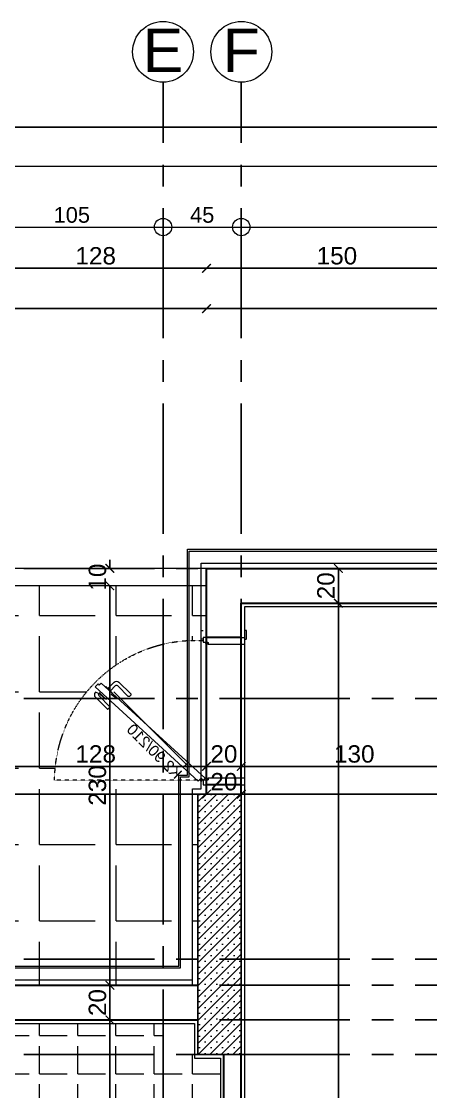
# Model space of a CAD drawing. Header units: millimetres. Extents: x 2778 to 13672, y 1832 to 5175.
# Drawn here: x 9530 to 9765, y 4519 to 5135 of the extents above; entities that cross this region are included whole.
import ezdxf

# ---------------------------------------------------------------- set-up
doc = ezdxf.new("R2010")
doc.units = ezdxf.units.MM
for name, pattern in [('CENTER2', [112.5, 75, -12.5, 12.5, -12.5]), ('DASHDOT2', [12.7, 6.35, -3.175, 0, -3.175]), ('DOTX2', [0.5, 0, -0.5])]:
    doc.linetypes.add(name, pattern=pattern)
for name, color, linetype, lineweight in [('aks', 251, 'DASHDOT2', 35), ('duvar', 232, 'Continuous', 30), ('görünüş', 201, 'Continuous', 18), ('ince', 37, 'Continuous', 0), ('iz', 1, 'DOTX2', 20), ('kapı', 3, 'Continuous', 18), ('sıva dış', 30, 'Continuous', 9), ('sıva iç', 21, 'Continuous', 0), ('yalıtım', 107, 'Continuous', 0), ('yazı', 11, 'Continuous', 20), ('z - tarama', 251, 'Continuous', 18), ('ölçü dış', 192, 'Continuous', 20), ('ÖLÇÜ İÇ', 7, 'Continuous', 9)]:
    doc.layers.add(name, color=color, linetype=linetype, lineweight=lineweight)
for name, color, linetype in [('İÇÖLÇÜ', 7, 'Continuous'), ('Panel', 7, 'Continuous'), ('Standart', 7, 'Continuous'), ('Ölçülendirme', 7, 'Continuous')]:
    doc.layers.add(name, color=color, linetype=linetype)
doc.styles.add('arial_1_18', font='arial.ttf', dxfattribs={"height": 0.2})
doc.styles.get("Standard").update_dxf_attribs({"font": 'arial.ttf'})
doc.dimstyles.new('zulay iç ölçü', dxfattribs={"dimtxt": 10, "dimasz": 5, "dimexe": 0.18, "dimexo": 0, "dimgap": 2, "dimtad": 3, "dimdec": 0, "dimzin": 0, "dimdsep": 46, "dimtxsty": 'Standard', "dimblk": 'ARCHTICK', "dimcen": 0.09, "dimse1": 1, "dimse2": 1, "dimadec": 0, "dimazin": 0, "dimtfac": 1, "dimtdec": 0, "dimtix": 1, "dimtofl": 0, "dimtmove": 0, "dimatfit": 3, "dimldrblk": 'ARCHTICK', "dimfxl": 1, "dimtolj": 1, "dimtzin": 0, "dimarcsym": 0})

# ---------------------------------------------------------------- blocks, each defined once
blk = doc.blocks.new('IDE242Entity425')
at = {"layer": 'Panel', "linetype": 'Continuous', "lineweight": 5}
h = blk.add_hatch(dxfattribs=at)
h.set_pattern_fill('SACNCR', color=163, scale=50, style=0)
h.set_pattern_definition([(45, (0, 0), (-3.314563, 3.314563), []), (45, (3.3146, 0), (-3.314563, 3.314563), [0, -4.6875])])
h.paths.add_polyline_path([(975, 2050), (975, 2200), (1000, 2200), (1000, 2050)])
blk = doc.blocks.new('IDE242Entity426')
at = {"layer": 'Panel', "color": 164, "linetype": 'Continuous', "lineweight": -3}
blk.add_lwpolyline([(1000, 2050), (975, 2050)], dxfattribs=at)
blk = doc.blocks.new('IDE242Entity427')
at = {"layer": 'Panel', "color": 164, "linetype": 'Continuous', "lineweight": -3}
blk.add_lwpolyline([(1000, 2050), (1000, 2200)], dxfattribs=at)
blk = doc.blocks.new('IDE242Entity428')
at = {"layer": 'Panel', "color": 164, "linetype": 'Continuous', "lineweight": -3}
blk.add_lwpolyline([(1000, 2200), (975, 2200)], dxfattribs=at)
blk = doc.blocks.new('IDE242Entity429')
at = {"layer": 'Panel', "color": 164, "linetype": 'Continuous', "lineweight": -3}
blk.add_lwpolyline([(975, 2050), (975, 2200)], dxfattribs=at)
blk = doc.blocks.new('IDE242Entity1386')
at = {"layer": 'Ölçülendirme', "color": 1, "linetype": 'Continuous', "lineweight": 5}
for points in [[(-8, 2693), (3268, 2693)], [(-8, 2658), (3268, 2658)]]:
    blk.add_lwpolyline(points, dxfattribs=at)
for centre in [(955, 2658), (1000, 2658)]:
    blk.add_circle(centre, 5, dxfattribs=at)
at = {"layer": 'Ölçülendirme', "color": 1, "linetype": 'Continuous', "lineweight": 5, "style": 'arial_1_18'}
for s, p in [('105', (892.01, 2660.5)), ('45', (970.51, 2660.5))]:
    blk.add_text(s, height=9, dxfattribs=at).set_placement(p)
blk = doc.blocks.new('_ArchTick')
at = {"color": 0, "linetype": 'ByBlock', "const_width": 0.15}
blk.add_lwpolyline([(-0.5, -0.5), (0.5, 0.5)], dxfattribs=at)
blk = doc.blocks.new('*D2696')
at = {"layer": 'Defpoints', "color": 0, "transparency": 16777216}
for p in [(8656.17, 5074.42), (8656.17, 5074.42), (13386.17, 5074.42)]:
    blk.add_point(p, dxfattribs=at)
at = {"layer": 'ÖLÇÜ İÇ', "color": 0, "lineweight": -2, "transparency": 16777216}
blk.add_line((13386.17, 5074.42), (8656.17, 5074.42), dxfattribs=at)
at = {"layer": 'ÖLÇÜ İÇ', "color": 0, "lineweight": -2, "transparency": 16777216, "xscale": 5, "yscale": 5, "zscale": 5, "rotation": 180}
blk.add_blockref('_ArchTick', (8656.17, 5074.42), dxfattribs=at)
at = {"layer": 'ÖLÇÜ İÇ', "color": 0, "lineweight": -2, "transparency": 16777216, "xscale": 5, "yscale": 5, "zscale": 5}
blk.add_blockref('_ArchTick', (13386.17, 5074.42), dxfattribs=at)
at = {"layer": 'ÖLÇÜ İÇ', "color": 0, "transparency": 16777216, "insert": (11021.17, 5081.52), "char_height": 10, "attachment_point": 5}
blk.add_mtext('\\A1;4730', dxfattribs=at)
blk = doc.blocks.new('sadsfsfsf')
at = {"layer": 'ince'}
for p, q in [((0.7, 0), (-0.7, 0)), ((0, 0.7), (0, -0.7))]:
    blk.add_line(p, q, dxfattribs=at)
for radius in [0.6, 0.45]:
    blk.add_circle((0, 0), radius, dxfattribs=at)
blk = doc.blocks.new('WER')
at = {"layer": 'duvar'}
for p, q in [((1010123.06, -373432.25), (1010103.06, -373432.25)), ((1010123.06, -373517.25), (1010103.06, -373517.25))]:
    blk.add_line(p, q, dxfattribs=at)
at = {"layer": 'ince'}
blk.add_line((1010091.45, -373444.09), (1010049.71, -373485.83), dxfattribs=at)
for points in [[(1010103.96, -373436.25), (1010103.96, -373435.3, 0.414214), (1010103.71, -373435.05), (1010102.66, -373435.05), (1010102.66, -373435.2, -0.170049), (1010102.81, -373435.14), (1010103.62, -373435.14, -0.414214), (1010103.87, -373435.39), (1010103.87, -373435.81, -0.482314), (1010103.56, -373436.05), (1010102.76, -373435.87, -0.112206), (1010102.66, -373435.82), (1010102.66, -373435.95)], [(1010044.08, -373482.78), (1010042.67, -373484.19), (1010039.14, -373485.66, -0.414214), (1010039.14, -373482.83), (1010045.85, -373476.11, -0.414214), (1010046.56, -373476.11), (1010047.27, -373476.82, -0.414214), (1010047.27, -373477.52), (1010041.26, -373483.53, 0.414214), (1010041.26, -373484.95)], [(1010047.76, -373486.45), (1010046.35, -373487.87), (1010049.88, -373491.4, 0.414214), (1010052.71, -373491.4), (1010059.43, -373484.69, 0.414214), (1010059.43, -373483.98), (1010058.72, -373483.27, 0.414214), (1010058.01, -373483.27), (1010052, -373489.28, -0.414214), (1010050.59, -373489.28)], [(1010103.96, -373514.2), (1010103.96, -373513.25), (1010102.66, -373513.55), (1010102.66, -373513.68, -0.112206), (1010102.76, -373513.63), (1010103.56, -373513.44, -0.482314), (1010103.87, -373513.69), (1010103.87, -373514.1, -0.414214), (1010103.62, -373514.35), (1010102.81, -373514.35, -0.170049), (1010102.66, -373514.3), (1010102.66, -373514.45), (1010103.71, -373514.45, 0.414214)]]:
    blk.add_lwpolyline(points, format="xyb", close=True, dxfattribs=at)
for points in [[(1010041.97, -373485.74), (1010041.55, -373485.31), (1010045.21, -373481.66), (1010045.63, -373482.08)], [(1010044.8, -373488.56), (1010045.23, -373488.99), (1010048.88, -373485.33), (1010048.46, -373484.91)]]:
    blk.add_lwpolyline(points, dxfattribs=at)
for points in [[(1010101.06, -373516.25), (1010100.31, -373516.25, 0.414214), (1010100.06, -373516.5), (1010100.06, -373521, 0.414214), (1010100.31, -373521.25), (1010101.06, -373521.25)], [(1010125.06, -373516.25), (1010125.81, -373516.25, -0.414214), (1010126.06, -373516.5), (1010126.06, -373521, -0.414214), (1010125.81, -373521.25), (1010125.06, -373521.25)]]:
    blk.add_lwpolyline(points, format="xyb", dxfattribs=at)
at = {"layer": 'iz', "ltscale": 0.1}
for p, q in [((1010103.06, -373432.25), (1010103.06, -373517.25)), ((1010123.06, -373432.25), (1010123.06, -373517.25)), ((1010101.06, -373435.05), (1010015.66, -373435.05))]:
    blk.add_line(p, q, dxfattribs=at)
blk.add_arc((1010096.92, -373434.29), 81.26, 180.53408, 272.92059, dxfattribs=at)
at = {"layer": 'kapı'}
for p, q in [((1010092.86, -373445.51), (1010090.03, -373442.68)), ((1010051.13, -373482.24), (1010048.3, -373484.41))]:
    blk.add_line(p, q, dxfattribs=at)
for points in [[(1010125.06, -373432.25), (1010125.06, -373436.25), (1010103.96, -373436.25), (1010103.96, -373435.3, 0.414214), (1010103.71, -373435.05), (1010101.06, -373435.05), (1010101.06, -373432.25), (1010101.06, -373432.25)], [(1010101.06, -373517.25), (1010101.06, -373514.45), (1010103.71, -373514.45, 0.414214), (1010103.96, -373514.2), (1010103.96, -373513.25), (1010125.06, -373513.25), (1010125.06, -373517.25)]]:
    blk.add_lwpolyline(points, format="xyb", dxfattribs=at)
blk.add_lwpolyline([(1010101.06, -373435.05), (1010100, -373436.11), (1010098.3, -373434.41), (1010038.97, -373488.74), (1010040.67, -373490.44), (1010041.38, -373489.73), (1010042.51, -373490.86), (1010102.19, -373436.18), (1010101.06, -373435.05)], dxfattribs=at)
at = {"layer": 'sıva iç'}
for p, q in [((1010101.06, -373432.25), (1010103.06, -373432.25)), ((1010123.06, -373432.25), (1010125.06, -373432.25)), ((1010103.06, -373517.25), (1010101.06, -373517.25)), ((1010123.06, -373517.25), (1010125.06, -373517.25))]:
    blk.add_line(p, q, dxfattribs=at)
at = {"layer": 'ölçü dış'}
blk.add_line((1010103.06, -373432.25), (1010123.06, -373432.25), dxfattribs=at)
at = {"layer": 'ince', "rotation": 270}
blk.add_blockref('sadsfsfsf', (1010100, -373435.05), dxfattribs=at)
at = {"layer": 'yazı'}
blk.add_text('K2 90/210', height=6.328, rotation=225, dxfattribs=at).set_placement((1010085.08, -373435.16))
blk = doc.blocks.new('*D2880')
at = {"layer": 'Defpoints', "color": 0, "transparency": 16777216}
for p in [(9636.17, 4706.22), (9636.17, 4706.22), (9508.67, 4580.23)]:
    blk.add_point(p, dxfattribs=at)
at = {"layer": 'ÖLÇÜ İÇ', "color": 0, "lineweight": -2, "transparency": 16777216}
blk.add_line((9508.67, 4706.22), (9636.17, 4706.22), dxfattribs=at)
at = {"layer": 'ÖLÇÜ İÇ', "color": 0, "lineweight": -2, "transparency": 16777216, "xscale": 5, "yscale": 5, "zscale": 5, "rotation": 180}
blk.add_blockref('_ArchTick', (9508.67, 4706.22), dxfattribs=at)
at = {"layer": 'ÖLÇÜ İÇ', "color": 0, "lineweight": -2, "transparency": 16777216, "xscale": 5, "yscale": 5, "zscale": 5}
blk.add_blockref('_ArchTick', (9636.17, 4706.22), dxfattribs=at)
at = {"layer": 'ÖLÇÜ İÇ', "color": 0, "transparency": 16777216, "insert": (9572.42, 4713.33), "char_height": 10, "attachment_point": 5}
blk.add_mtext('\\A1;128', dxfattribs=at)
blk = doc.blocks.new('*D2881')
at = {"layer": 'Defpoints', "color": 0, "transparency": 16777216}
for p in [(9636.17, 4706.22), (9656.17, 4706.22), (9656.17, 4706.22)]:
    blk.add_point(p, dxfattribs=at)
at = {"layer": 'ÖLÇÜ İÇ', "color": 0, "lineweight": -2, "transparency": 16777216}
blk.add_line((9636.17, 4706.22), (9656.17, 4706.22), dxfattribs=at)
at = {"layer": 'ÖLÇÜ İÇ', "color": 0, "lineweight": -2, "transparency": 16777216, "xscale": 5, "yscale": 5, "zscale": 5, "rotation": 180}
blk.add_blockref('_ArchTick', (9636.17, 4706.22), dxfattribs=at)
at = {"layer": 'ÖLÇÜ İÇ', "color": 0, "lineweight": -2, "transparency": 16777216, "xscale": 5, "yscale": 5, "zscale": 5}
blk.add_blockref('_ArchTick', (9656.17, 4706.22), dxfattribs=at)
at = {"layer": 'ÖLÇÜ İÇ', "color": 0, "transparency": 16777216, "insert": (9646.17, 4713.33), "char_height": 10, "attachment_point": 5}
blk.add_mtext('\\A1;20', dxfattribs=at)
blk = doc.blocks.new('*D2882')
at = {"layer": 'Defpoints', "color": 0, "transparency": 16777216}
for p in [(9786.17, 4800.23), (9656.17, 4706.22), (9786.17, 4706.22)]:
    blk.add_point(p, dxfattribs=at)
at = {"layer": 'ÖLÇÜ İÇ', "color": 0, "lineweight": -2, "transparency": 16777216}
blk.add_line((9656.17, 4706.22), (9786.17, 4706.22), dxfattribs=at)
at = {"layer": 'ÖLÇÜ İÇ', "color": 0, "lineweight": -2, "transparency": 16777216, "xscale": 5, "yscale": 5, "zscale": 5, "rotation": 180}
blk.add_blockref('_ArchTick', (9656.17, 4706.22), dxfattribs=at)
at = {"layer": 'ÖLÇÜ İÇ', "color": 0, "lineweight": -2, "transparency": 16777216, "xscale": 5, "yscale": 5, "zscale": 5}
blk.add_blockref('_ArchTick', (9786.17, 4706.22), dxfattribs=at)
at = {"layer": 'ÖLÇÜ İÇ', "color": 0, "transparency": 16777216, "insert": (9721.17, 4713.33), "char_height": 10, "attachment_point": 5}
blk.add_mtext('\\A1;130', dxfattribs=at)
blk = doc.blocks.new('*D2889')
at = {"layer": 'Defpoints', "color": 0, "transparency": 16777216}
for p in [(9201.17, 4690.23), (9636.17, 4690.23), (9636.17, 4690.23)]:
    blk.add_point(p, dxfattribs=at)
at = {"layer": 'ÖLÇÜ İÇ', "color": 0, "lineweight": -2, "transparency": 16777216}
blk.add_line((9201.17, 4690.23), (9636.17, 4690.23), dxfattribs=at)
at = {"layer": 'ÖLÇÜ İÇ', "color": 0, "lineweight": -2, "transparency": 16777216, "xscale": 5, "yscale": 5, "zscale": 5, "rotation": 180}
blk.add_blockref('_ArchTick', (9201.17, 4690.23), dxfattribs=at)
at = {"layer": 'ÖLÇÜ İÇ', "color": 0, "lineweight": -2, "transparency": 16777216, "xscale": 5, "yscale": 5, "zscale": 5}
blk.add_blockref('_ArchTick', (9636.17, 4690.23), dxfattribs=at)
at = {"layer": 'ÖLÇÜ İÇ', "color": 0, "transparency": 16777216, "insert": (9418.67, 4697.34), "char_height": 10, "attachment_point": 5}
blk.add_mtext('\\A1;435', dxfattribs=at)
blk = doc.blocks.new('*D2890')
at = {"layer": 'Defpoints', "color": 0, "transparency": 16777216}
for p in [(9636.17, 4690.23), (9656.17, 4690.23), (9656.17, 4690.23)]:
    blk.add_point(p, dxfattribs=at)
at = {"layer": 'ÖLÇÜ İÇ', "color": 0, "lineweight": -2, "transparency": 16777216}
blk.add_line((9636.17, 4690.23), (9656.17, 4690.23), dxfattribs=at)
at = {"layer": 'ÖLÇÜ İÇ', "color": 0, "lineweight": -2, "transparency": 16777216, "xscale": 5, "yscale": 5, "zscale": 5, "rotation": 180}
blk.add_blockref('_ArchTick', (9636.17, 4690.23), dxfattribs=at)
at = {"layer": 'ÖLÇÜ İÇ', "color": 0, "lineweight": -2, "transparency": 16777216, "xscale": 5, "yscale": 5, "zscale": 5}
blk.add_blockref('_ArchTick', (9656.17, 4690.23), dxfattribs=at)
at = {"layer": 'ÖLÇÜ İÇ', "color": 0, "transparency": 16777216, "insert": (9646.17, 4697.34), "char_height": 10, "attachment_point": 5}
blk.add_mtext('\\A1;20', dxfattribs=at)
blk = doc.blocks.new('*D2891')
at = {"layer": 'Defpoints', "color": 0, "transparency": 16777216}
for p in [(9656.17, 4690.23), (10096.17, 4690.23), (10096.17, 4690.23)]:
    blk.add_point(p, dxfattribs=at)
at = {"layer": 'ÖLÇÜ İÇ', "color": 0, "lineweight": -2, "transparency": 16777216}
blk.add_line((9656.17, 4690.23), (10096.17, 4690.23), dxfattribs=at)
at = {"layer": 'ÖLÇÜ İÇ', "color": 0, "lineweight": -2, "transparency": 16777216, "xscale": 5, "yscale": 5, "zscale": 5, "rotation": 180}
blk.add_blockref('_ArchTick', (9656.17, 4690.23), dxfattribs=at)
at = {"layer": 'ÖLÇÜ İÇ', "color": 0, "lineweight": -2, "transparency": 16777216, "xscale": 5, "yscale": 5, "zscale": 5}
blk.add_blockref('_ArchTick', (10096.17, 4690.23), dxfattribs=at)
at = {"layer": 'ÖLÇÜ İÇ', "color": 0, "transparency": 16777216, "insert": (9876.17, 4697.34), "char_height": 10, "attachment_point": 5}
blk.add_mtext('\\A1;440', dxfattribs=at)
blk = doc.blocks.new('*D2913')
at = {"layer": 'Defpoints', "color": 0, "transparency": 16777216}
for p in [(9712.02, 4800.23), (9712.02, 4800.23), (9712.02, 4155.23)]:
    blk.add_point(p, dxfattribs=at)
at = {"layer": 'ÖLÇÜ İÇ', "color": 0, "lineweight": -2, "transparency": 16777216}
blk.add_line((9712.02, 4155.23), (9712.02, 4800.23), dxfattribs=at)
at = {"layer": 'ÖLÇÜ İÇ', "color": 0, "lineweight": -2, "transparency": 16777216, "xscale": 5, "yscale": 5, "zscale": 5}
for p, rotation in [((9712.02, 4800.23), 90), ((9712.02, 4155.23), 270)]:
    blk.add_blockref('_ArchTick', p, dxfattribs=dict(at, rotation=rotation))
at = {"layer": 'ÖLÇÜ İÇ', "color": 0, "transparency": 16777216, "insert": (9704.91, 4477.73), "char_height": 10, "attachment_point": 5, "rotation": 90}
blk.add_mtext('\\A1;645', dxfattribs=at)
blk = doc.blocks.new('*D2914')
at = {"layer": 'Defpoints', "color": 0, "transparency": 16777216}
for p in [(9712.02, 4820.23), (9712.02, 4820.23), (9712.02, 4800.23)]:
    blk.add_point(p, dxfattribs=at)
at = {"layer": 'ÖLÇÜ İÇ', "color": 0, "lineweight": -2, "transparency": 16777216}
blk.add_line((9712.02, 4800.23), (9712.02, 4820.23), dxfattribs=at)
at = {"layer": 'ÖLÇÜ İÇ', "color": 0, "lineweight": -2, "transparency": 16777216, "xscale": 5, "yscale": 5, "zscale": 5}
for p, rotation in [((9712.02, 4820.23), 90), ((9712.02, 4800.23), 270)]:
    blk.add_blockref('_ArchTick', p, dxfattribs=dict(at, rotation=rotation))
at = {"layer": 'ÖLÇÜ İÇ', "color": 0, "transparency": 16777216, "insert": (9704.91, 4810.23), "char_height": 10, "attachment_point": 5, "rotation": 90}
blk.add_mtext('\\A1;20', dxfattribs=at)
blk = doc.blocks.new('*D2922')
at = {"layer": 'Defpoints', "color": 0, "transparency": 16777216}
for p in [(9580.56, 4560.23), (9580.56, 4560.23), (9580.56, 4155.23)]:
    blk.add_point(p, dxfattribs=at)
at = {"layer": 'ÖLÇÜ İÇ', "color": 0, "lineweight": -2, "transparency": 16777216}
blk.add_line((9580.56, 4155.23), (9580.56, 4560.23), dxfattribs=at)
at = {"layer": 'ÖLÇÜ İÇ', "color": 0, "lineweight": -2, "transparency": 16777216, "xscale": 5, "yscale": 5, "zscale": 5}
for p, rotation in [((9580.56, 4560.23), 90), ((9580.56, 4155.23), 270)]:
    blk.add_blockref('_ArchTick', p, dxfattribs=dict(at, rotation=rotation))
at = {"layer": 'ÖLÇÜ İÇ', "color": 0, "transparency": 16777216, "insert": (9573.46, 4357.73), "char_height": 10, "attachment_point": 5, "rotation": 90}
blk.add_mtext('\\A1;405', dxfattribs=at)
blk = doc.blocks.new('*D2923')
at = {"layer": 'Defpoints', "color": 0, "transparency": 16777216}
for p in [(9580.56, 4580.23), (9580.56, 4580.23), (9580.56, 4560.23)]:
    blk.add_point(p, dxfattribs=at)
at = {"layer": 'ÖLÇÜ İÇ', "color": 0, "lineweight": -2, "transparency": 16777216}
blk.add_line((9580.56, 4560.23), (9580.56, 4580.23), dxfattribs=at)
at = {"layer": 'ÖLÇÜ İÇ', "color": 0, "lineweight": -2, "transparency": 16777216, "xscale": 5, "yscale": 5, "zscale": 5}
for p, rotation in [((9580.56, 4580.23), 90), ((9580.56, 4560.23), 270)]:
    blk.add_blockref('_ArchTick', p, dxfattribs=dict(at, rotation=rotation))
at = {"layer": 'ÖLÇÜ İÇ', "color": 0, "transparency": 16777216, "insert": (9573.46, 4570.23), "char_height": 10, "attachment_point": 5, "rotation": 90}
blk.add_mtext('\\A1;20', dxfattribs=at)
blk = doc.blocks.new('*D2924')
at = {"layer": 'Defpoints', "color": 0, "transparency": 16777216}
for p in [(9580.56, 4810.23), (9580.56, 4810.23), (9580.56, 4580.23)]:
    blk.add_point(p, dxfattribs=at)
at = {"layer": 'ÖLÇÜ İÇ', "color": 0, "lineweight": -2, "transparency": 16777216}
blk.add_line((9580.56, 4580.23), (9580.56, 4810.23), dxfattribs=at)
at = {"layer": 'ÖLÇÜ İÇ', "color": 0, "lineweight": -2, "transparency": 16777216, "xscale": 5, "yscale": 5, "zscale": 5}
for p, rotation in [((9580.56, 4810.23), 90), ((9580.56, 4580.23), 270)]:
    blk.add_blockref('_ArchTick', p, dxfattribs=dict(at, rotation=rotation))
at = {"layer": 'ÖLÇÜ İÇ', "color": 0, "transparency": 16777216, "insert": (9573.45, 4695.23), "char_height": 10, "attachment_point": 5, "rotation": 90}
blk.add_mtext('\\A1;230', dxfattribs=at)
blk = doc.blocks.new('*D2925')
at = {"layer": 'Defpoints', "color": 0, "transparency": 16777216}
for p in [(9580.56, 4820.23), (9580.56, 4820.23), (9580.56, 4810.23)]:
    blk.add_point(p, dxfattribs=at)
at = {"layer": 'ÖLÇÜ İÇ', "color": 0, "lineweight": -2, "transparency": 16777216}
for p, q in [((9580.56, 4820.23), (9580.56, 4825.23)), ((9580.56, 4810.23), (9580.56, 4805.23))]:
    blk.add_line(p, q, dxfattribs=at)
at = {"layer": 'ÖLÇÜ İÇ', "color": 0, "lineweight": -2, "transparency": 16777216, "xscale": 5, "yscale": 5, "zscale": 5}
for p, rotation in [((9580.56, 4820.23), 270), ((9580.56, 4810.23), 90)]:
    blk.add_blockref('_ArchTick', p, dxfattribs=dict(at, rotation=rotation))
at = {"layer": 'ÖLÇÜ İÇ', "color": 0, "transparency": 16777216, "insert": (9573.46, 4815.23), "char_height": 10, "attachment_point": 5, "rotation": 90}
blk.add_mtext('\\A1;10', dxfattribs=at)

msp = doc.modelspace()

# ---------------------------------------------------------------- hatches: boundary and pattern name
at = {"layer": 'z - tarama', "true_color": 0x000000}
h = msp.add_hatch(dxfattribs=at)
h.set_pattern_fill('ANGLE', color=18, scale=160, style=0)
h.set_pattern_definition([(0, (-1051519.92, 409725.164), (0, 44), [32, -12]), (90, (-1051519.92, 409725.164), (-44, 3e-15), [32, -12])])
h.paths.add_polyline_path([(9506.17, 4745.23), (9191.17, 4745.23), (9191.17, 4810.23), (9506.17, 4810.23)])
h.paths.add_polyline_path([(9236.45, 4757.5), (9225.84, 4768.11), (9227.25, 4769.52), (9223.01, 4769.52), (9223.01, 4765.28), (9224.43, 4766.69), (9235.03, 4756.09)], flags=16)
h.paths.add_polyline_path([(9219.26, 4784.24), (9204.26, 4784.24), (9204.26, 4769.24), (9219.26, 4769.24)], flags=16)
h.paths.add_polyline_path([(9205.2, 4776.74, 1), (9218.32, 4776.74, 1)], flags=0)
h.paths.add_polyline_path([(9338.16, 4690.23), (9201.17, 4690.23), (9201.17, 4745.23), (9506.17, 4745.23), (9506.17, 4690.23), (9456.79, 4690.23), (9456.79, 4742.32), (9338.16, 4742.32)])
h.paths.add_polyline_path([(9506.17, 4595.23), (9418.67, 4595.23), (9418.67, 4611.58, 0.414214), (9425.67, 4618.58, 1), (9411.67, 4618.58, 0.414214), (9418.67, 4611.58), (9418.67, 4595.23), (9206.17, 4595.23), (9206.17, 4690.23), (9338.16, 4690.23), (9338.16, 4656.95), (9456.79, 4656.95), (9456.79, 4690.23), (9506.17, 4690.23)])
h.paths.add_polyline_path([(9331.67, 4580.23), (9328.67, 4580.23), (9206.17, 4580.23), (9206.17, 4595.23), (9418.67, 4595.23), (9418.67, 4580.23)])
h.paths.add_polyline_path([(9611.17, 4580.23), (9506.17, 4580.23), (9506.17, 4595.23), (9611.17, 4595.23)])
h.paths.add_polyline_path([(9505.67, 4580.23), (9418.67, 4580.23), (9418.67, 4595.23), (9506.17, 4595.23), (9506.17, 4580.23)])
h.paths.add_polyline_path([(9611.17, 4595.23), (9506.17, 4595.23), (9506.17, 4690.23), (9611.17, 4690.23)])
h.paths.add_polyline_path([(9631.17, 4595.23), (9611.17, 4595.23), (9611.17, 4690.23), (9631.17, 4690.23)])
h.paths.add_polyline_path([(9631.17, 4580.23), (9611.17, 4580.23), (9611.17, 4595.23), (9631.17, 4595.23)])
h.paths.add_polyline_path([(9548.77, 4698.32), (9611.17, 4698.32), (9611.17, 4690.23), (9506.17, 4690.23), (9506.17, 4745.23), (9564.22, 4745.23, 0.155647)])
h.paths.add_polyline_path([(9611.17, 4776.6, 0.179292), (9564.22, 4745.23), (9506.17, 4745.23), (9506.17, 4810.23), (9611.17, 4810.23)])
h.paths.add_polyline_path([(9636.17, 4780.52), (9634.17, 4780.52), (9633.67, 4779.77, -1), (9633.17, 4779.77), (9633.17, 4784.52), (9633.42, 4784.52, 0.414214), (9633.17, 4784.27), (9633.17, 4779.52), (9634.17, 4779.52), (9634.17, 4778.72, 0.071418), (9611.17, 4776.6), (9611.17, 4810.23), (9636.17, 4810.23)])
h.paths.add_polyline_path([(9223.41, 4766.56), (9235.06, 4754.91), (9229.25, 4749.11), (9217.61, 4760.75)], flags=24)
h.paths.add_polyline_path([(9418.71, 4605.87), (9418.71, 4589), (9409.22, 4589), (9409.22, 4605.87)], flags=9)
h.paths.add_polyline_path([(9428.87, 4606.19), (9428.87, 4587.21), (9419.38, 4587.21), (9419.38, 4606.19)], flags=9)
h.paths.add_polyline_path([(9423.79, 4624.98), (9423.79, 4607.05), (9414.3, 4607.05), (9414.3, 4624.98)], flags=24)
at = {"layer": 'z - tarama'}
h = msp.add_hatch(dxfattribs=at)
h.set_pattern_fill('ANGLE', color=252, scale=80, style=0)
h.set_pattern_definition([(0, (-1051519.92, 409725.164), (0, 22), [16, -6]), (90, (-1051519.92, 409725.164), (-22, 1e-15), [16, -6])])
h.paths.add_polyline_path([(9506.17, 4540.23), (9268.17, 4540.23), (9268.17, 4558.23), (9506.17, 4558.23)])
h.paths.add_polyline_path([(9506.17, 4445.23), (9268.17, 4445.23), (9268.17, 4451.84), (9270.08, 4451.84, 0.414214), (9270.58, 4452.34), (9270.58, 4481.34, 0.414214), (9270.08, 4481.84), (9268.17, 4481.84), (9268.17, 4528.23), (9268.17, 4528.23), (9268.17, 4540.23), (9506.17, 4540.23)])
h.paths.add_polyline_path([(9611.17, 4445.23), (9506.17, 4445.23), (9506.17, 4540.23), (9611.17, 4540.23)])
h.paths.add_polyline_path([(9644.17, 4445.23), (9611.17, 4445.23), (9611.17, 4540.23), (9629.17, 4540.23), (9629.17, 4538.23), (9644.17, 4538.23)])
h.paths.add_polyline_path([(9611.17, 4540.23), (9506.17, 4540.23), (9506.17, 4558.23), (9611.17, 4558.23)])
h.paths.add_polyline_path([(9506.17, 4412.05), (9504.17, 4412.05), (9504.17, 4410.23), (9268.17, 4410.23), (9268.17, 4445.23), (9506.17, 4445.23)])
h.paths.add_polyline_path([(9611.17, 4239.45, 0.121467), (9575.59, 4219.29), (9575.57, 4219.32), (9573.87, 4217.62, 0.197654), (9548.06, 4157.98, 0.416778), (9547.81, 4158.23), (9543.06, 4158.23), (9543.06, 4157.23), (9506.17, 4157.23), (9506.17, 4217.23), (9506.17, 4342.05), (9519.17, 4342.05), (9520.64, 4311.99), (9557.7, 4311.99), (9559.17, 4342.06), (9584.17, 4342.06), (9585.64, 4311.99), (9611.17, 4311.99)])
h.paths.add_polyline_path([(9644.17, 4157.23), (9641.06, 4157.23), (9641.06, 4158.23), (9636.06, 4158.23), (9636.06, 4157.23), (9634.26, 4157.23), (9634.26, 4157.7, 1), (9634.26, 4158.9), (9634.26, 4159.36), (9634.89, 4159.99), (9634.26, 4160.63), (9634.26, 4242.63, 0.068537), (9611.17, 4239.45), (9611.17, 4311.99), (9622.7, 4311.99), (9624.17, 4342.06), (9644.17, 4342.06)])
h.paths.add_polyline_path([(9504.17, 4342.05), (9506.17, 4342.05), (9506.17, 4217.23), (9470.61, 4217.23), (9470.61, 4218.13), (9472.45, 4218.13), (9472.45, 4219.93), (9449.86, 4219.93), (9449.86, 4218.13), (9451.71, 4218.13), (9451.71, 4217.23), (9445.1, 4217.23), (9445.1, 4218.13), (9446.94, 4218.13), (9446.94, 4219.93), (9437.93, 4219.93), (9437.93, 4218.13), (9439.77, 4218.13), (9439.77, 4217.23), (9367.77, 4217.23, 0.414214), (9368.27, 4217.73), (9368.27, 4219.23, 0.414214), (9367.77, 4219.73), (9338.77, 4219.73, 0.414214), (9338.27, 4219.23), (9338.27, 4217.23), (9323.27, 4217.23), (9308.17, 4217.23), (9308.17, 4237.23), (9268.17, 4237.23), (9268.17, 4267.86), (9269.55, 4267.86), (9269.55, 4256.43), (9273.17, 4256.43), (9273.17, 4305), (9269.55, 4305), (9269.55, 4293.57), (9268.17, 4293.57), (9268.17, 4410.23), (9504.17, 4410.23)])
h.paths.add_polyline_path([(9467.09, 4392.34), (9358.86, 4392.34), (9358.86, 4325.91), (9467.09, 4325.91)], flags=16)
h.paths.add_polyline_path([(9357.89, 4346.99), (9418.69, 4346.99), (9418.69, 4333.18), (9357.89, 4333.18)], flags=24)
h.paths.add_polyline_path([(9360.35, 4363.66), (9393.74, 4363.66), (9393.74, 4354.85), (9360.35, 4354.85)], flags=8)
h.paths.add_polyline_path([(9359.61, 4374.94), (9437.72, 4374.94), (9437.72, 4363.34), (9359.61, 4363.34)], flags=8)
h.paths.add_polyline_path([(9359.95, 4391.37), (9455.56, 4391.37), (9455.56, 4379.75), (9359.95, 4379.75)], flags=8)
h.paths.add_polyline_path([(9359.95, 4383.17), (9449.4, 4383.17), (9449.4, 4371.55), (9359.95, 4371.55)], flags=8)
h.paths.add_polyline_path([(9429.68, 4210.97), (9497.89, 4210.97), (9497.89, 4199.4), (9429.68, 4199.4)], flags=9)

# ---------------------------------------------------------------- linework, layer by layer
at = {"layer": 'aks', "color": 251, "linetype": 'CENTER2', "lineweight": -3}
for points in [[(9611.17, 2140.23), (9611.17, 5100.23)], [(9656.17, 2140.23), (9656.17, 5100.23)], [(8406.17, 4820.23), (13636.17, 4820.23)], [(8406.17, 4745.23), (13636.17, 4745.23)], [(8406.17, 4690.23), (13636.17, 4690.23)], [(8406.17, 4595.23), (13636.17, 4595.23)], [(8406.17, 4580.23), (13636.17, 4580.23)], [(8406.17, 4560.23), (13636.17, 4560.23)], [(8406.17, 4540.23), (13636.17, 4540.23)]]:
    msp.add_lwpolyline(points, dxfattribs=at)
at = {"layer": 'aks', "color": 30, "linetype": 'Continuous', "lineweight": 5}
for centre in [(9611.17, 5117.73), (9656.17, 5117.73)]:
    msp.add_circle(centre, 17.5, dxfattribs=at)
at = {"layer": 'duvar', "lineweight": 30}
for p, q in [((9206.17, 4580.23), (9631.17, 4580.23)), ((9206.17, 4560.23), (9631.17, 4560.23)), ((9646.17, 4155.23), (9646.17, 4540.23)), ((9656.17, 4155.23), (9656.17, 4540.23))]:
    msp.add_line(p, q, dxfattribs=at)
for points in [[(9636.17, 4690.23), (9636.17, 4820.23), (10116.17, 4820.23), (10116.17, 4690.23)], [(9656.17, 4690.23), (9656.17, 4800.23), (10096.17, 4800.23), (10096.17, 4690.23)]]:
    msp.add_lwpolyline(points, dxfattribs=at)
at = {"layer": 'görünüş'}
for points in [[(9636.17, 4820.23), (9181.17, 4820.23), (9181.17, 4745.23)], [(9636.17, 4810.23), (9191.17, 4810.23), (9191.17, 4745.23)]]:
    msp.add_lwpolyline(points, dxfattribs=at)
at = {"layer": 'İÇÖLÇÜ'}
for p, q in [((9508.67, 4993.09), (9636.17, 4993.09)), ((9636.17, 4993.09), (9786.17, 4993.09)), ((9636.17, 4969.82), (9181.17, 4969.82)), ((10116.17, 4969.82), (9636.17, 4969.82))]:
    msp.add_line(p, q, dxfattribs=at)
at = {"layer": 'sıva dış'}
for p, q in [((9633.17, 4693.23), (9633.17, 4823.23)), ((9633.17, 4823.23), (10119.17, 4823.23)), ((9628.17, 4583.23), (9628.17, 4693.23)), ((9628.17, 4693.23), (9633.17, 4693.23)), ((9209.17, 4583.23), (9628.17, 4583.23))]:
    msp.add_line(p, q, dxfattribs=at)
at = {"layer": 'sıva iç'}
for points in [[(9658.17, 4798.23), (10094.17, 4798.23), (10094.17, 4692.23), (10089.17, 4692.23), (10089.17, 4533.23), (10094.17, 4533.23), (10094.17, 4157.23), (9678.17, 4157.23), (9678.17, 4197.23), (9658.17, 4197.23)], [(9208.17, 4558.23), (9629.17, 4558.23), (9629.17, 4538.23), (9644.17, 4538.23), (9644.17, 4157.23), (9248.17, 4157.23), (9248.17, 4177.23), (9208.17, 4177.23)]]:
    msp.add_lwpolyline(points, close=True, dxfattribs=at)
at = {"layer": 'yalıtım'}
for p, q in [((9625.17, 4701.23), (9625.17, 4831.23)), ((9625.17, 4831.23), (10127.17, 4831.23)), ((9626.17, 4700.23), (9626.17, 4830.23)), ((9626.17, 4830.23), (10126.17, 4830.23)), ((9620.17, 4591.23), (9620.17, 4701.23)), ((9620.17, 4701.23), (9625.17, 4701.23)), ((9621.17, 4590.23), (9621.17, 4700.23)), ((9621.17, 4700.23), (9626.17, 4700.23)), ((9216.17, 4590.23), (9621.17, 4590.23)), ((9217.17, 4591.23), (9620.17, 4591.23))]:
    msp.add_line(p, q, dxfattribs=at)

# ---------------------------------------------------------------- block references
at = {"layer": 'İÇÖLÇÜ', "xscale": 5, "yscale": 5, "zscale": 5}
for p in [(9636.17, 4993.09), (9636.17, 4969.82)]:
    msp.add_blockref('_ArchTick', p, dxfattribs=at)
at = {"layer": 'İÇÖLÇÜ', "xscale": 5, "yscale": 5, "zscale": 5, "rotation": 180}
for p in [(9636.17, 4993.09), (9636.17, 4969.82)]:
    msp.add_blockref('_ArchTick', p, dxfattribs=at)
at = {"layer": 'Panel'}
for name in ['IDE242Entity425', 'IDE242Entity428', 'IDE242Entity429', 'IDE242Entity427', 'IDE242Entity426']:
    msp.add_blockref(name, (8656.17, 2490.23), dxfattribs=at)
at = {"layer": 'Standart'}
msp.add_blockref('IDE242Entity1386', (8656.17, 2358.8), dxfattribs=at)
at = {"layer": 'sıva iç', "xscale": -1, "rotation": 180}
msp.add_blockref('WER', (-1000466.89, -368736.73), dxfattribs=at)

# ---------------------------------------------------------------- texts
at = {"layer": 'aks', "color": 1, "linetype": 'Continuous', "lineweight": 5, "style": 'arial_1_18'}
for s, p in [('E', (9599.53, 5106.11)), ('F', (9645.5, 5106.11))]:
    msp.add_text(s, height=25, dxfattribs=at).set_placement(p)
at = {"layer": 'İÇÖLÇÜ', "char_height": 10, "attachment_point": 5}
for s, insert in [('\\A1;128', (9572.42, 5000.2)), ('\\A1;150', (9711.17, 5000.2))]:
    msp.add_mtext(s, dxfattribs=dict(at, insert=insert))

# ---------------------------------------------------------------- dimensions: what is measured, and where the dimension line sits
at = {"layer": 'ÖLÇÜ İÇ', "color": 1}
dim = msp.add_linear_dim(base=(8656.17, 5074.42), p1=(13386.17, 5074.42), p2=(8656.17, 5074.42), dimstyle='zulay iç ölçü', dxfattribs=at)
dim.commit()
dim.dimension.update_dxf_attribs({"geometry": '*D2696', "text_midpoint": (11021.17, 5081.52)})
at = {"layer": 'ÖLÇÜ İÇ'}
for base, p1, p2, picture, middle in [((9580.56, 4820.23), (9580.56, 4810.23), (9580.56, 4820.23), '*D2925', (9573.46, 4815.23)), ((9712.02, 4820.23), (9712.02, 4800.23), (9712.02, 4820.23), '*D2914', (9704.91, 4810.23)), ((9580.56, 4810.23), (9580.56, 4580.23), (9580.56, 4810.23), '*D2924', (9573.45, 4695.23)), ((9712.02, 4800.23), (9712.02, 4155.23), (9712.02, 4800.23), '*D2913', (9704.91, 4477.73)), ((9580.56, 4580.23), (9580.56, 4560.23), (9580.56, 4580.23), '*D2923', (9573.46, 4570.23)), ((9580.56, 4560.23), (9580.56, 4155.23), (9580.56, 4560.23), '*D2922', (9573.46, 4357.73))]:
    dim = msp.add_linear_dim(base=base, p1=p1, p2=p2, angle=270, dimstyle='zulay iç ölçü', override={"dimtmove": 1}, dxfattribs=at)
    dim.commit()
    dim.dimension.update_dxf_attribs({"geometry": picture, "text_midpoint": middle})
for base, p1, p2, picture, middle in [((9786.17, 4706.22), (9656.17, 4706.22), (9786.17, 4800.23), '*D2882', (9721.17, 4713.33)), ((9636.16967143, 4706.22198779), (9508.66967143, 4580.23434904), (9636.16967143, 4706.22198779), '*D2880', (9572.41967143, 4713.32771767)), ((9656.17, 4706.22), (9636.17, 4706.22), (9656.17, 4706.22), '*D2881', (9646.17, 4713.33)), ((9636.17, 4690.23), (9201.17, 4690.23), (9636.17, 4690.23), '*D2889', (9418.67, 4697.34)), ((9656.17, 4690.23), (9636.17, 4690.23), (9656.17, 4690.23), '*D2890', (9646.17, 4697.34)), ((10096.17, 4690.23), (9656.17, 4690.23), (10096.17, 4690.23), '*D2891', (9876.17, 4697.34))]:
    dim = msp.add_linear_dim(base=base, p1=p1, p2=p2, dimstyle='zulay iç ölçü', override={"dimtmove": 1}, dxfattribs=at)
    dim.commit()
    dim.dimension.update_dxf_attribs({"geometry": picture, "text_midpoint": middle})

doc.saveas('drawing.dxf')
